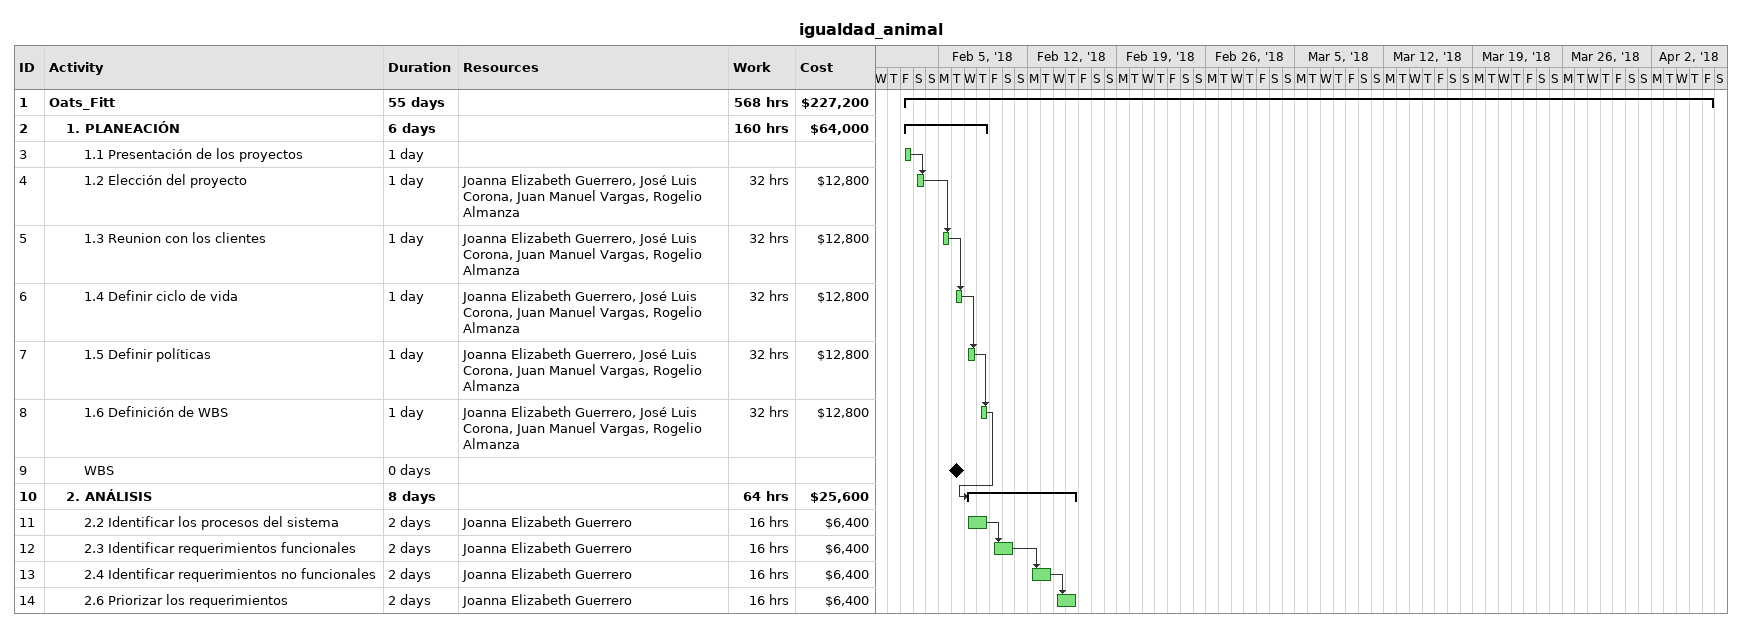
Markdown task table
igualdad_animal

| ID | Level | Task | Duration | Start | Finish | Predecessors | Resources | Work (h) | Cost ($) |
|---|---|---|---|---|---|---|---|---|---|
| 1 | 1 | **Oats_Fitt** | 55d | 2018-02-02 | 2018-04-06 |  |  | 568 | 227200 |
| 2 | 2 | **1. PLANEACIÓN** | 6d | 2018-02-02 | 2018-02-08 |  |  | 160 | 64000 |
| 3 | 3 | 1.1 Presentación de los proyectos | 1d | 2018-02-02 | 2018-02-02 |  |  |  |  |
| 4 | 3 | 1.2 Elección del proyecto | 1d | 2018-02-03 | 2018-02-03 | 3 | Joanna Elizabeth Guerrero, José Luis Corona, Juan Manuel Vargas, Rogelio Almanza | 32 | 12800 |
| 5 | 3 | 1.3 Reunion con los clientes | 1d | 2018-02-05 | 2018-02-05 | 4 | Joanna Elizabeth Guerrero, José Luis Corona, Juan Manuel Vargas, Rogelio Almanza | 32 | 12800 |
| 6 | 3 | 1.4 Definir ciclo de vida | 1d | 2018-02-06 | 2018-02-06 | 5 | Joanna Elizabeth Guerrero, José Luis Corona, Juan Manuel Vargas, Rogelio Almanza | 32 | 12800 |
| 7 | 3 | 1.5 Definir políticas | 1d | 2018-02-07 | 2018-02-07 | 6 | Joanna Elizabeth Guerrero, José Luis Corona, Juan Manuel Vargas, Rogelio Almanza | 32 | 12800 |
| 8 | 3 | 1.6 Definición de WBS | 1d | 2018-02-08 | 2018-02-08 | 7 | Joanna Elizabeth Guerrero, José Luis Corona, Juan Manuel Vargas, Rogelio Almanza | 32 | 12800 |
| 9 | 3 | WBS | 0d | 2018-02-06 | 2018-02-06 |  |  |  |  |
| 10 | 2 | **2. ANÁLISIS** | 8d | 2018-02-07 | 2018-02-15 | 8 |  | 64 | 25600 |
| 11 | 3 | 2.2 Identificar los procesos del sistema | 2d | 2018-02-07 | 2018-02-08 |  | Joanna Elizabeth Guerrero | 16 | 6400 |
| 12 | 3 | 2.3 Identificar requerimientos funcionales | 2d | 2018-02-09 | 2018-02-10 | 11 | Joanna Elizabeth Guerrero | 16 | 6400 |
| 13 | 3 | 2.4 Identificar requerimientos no funcionales | 2d | 2018-02-12 | 2018-02-13 | 12 | Joanna Elizabeth Guerrero | 16 | 6400 |
| 14 | 3 | 2.6 Priorizar los requerimientos | 2d | 2018-02-14 | 2018-02-15 | 13 | Joanna Elizabeth Guerrero | 16 | 6400 |
